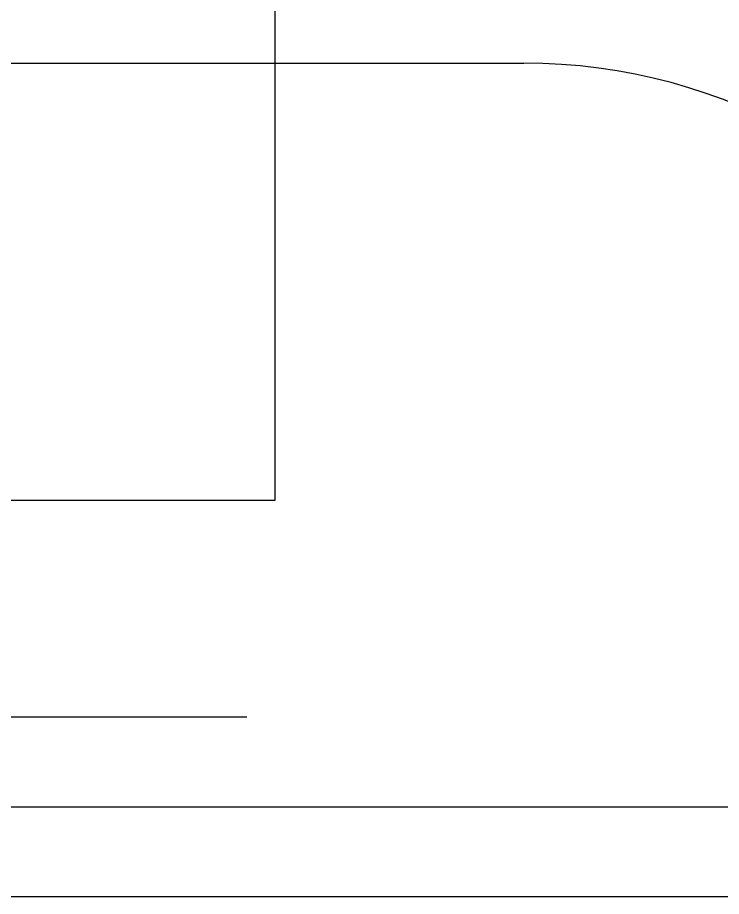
# Model space of a CAD drawing. Header units: millimetres. Extents: x -1 to 12300, y -1929 to 2470.
# Drawn here: x 7354.8 to 7590.5, y -1605.9 to -1311.8 of the extents above; entities that cross this region are included whole.
import ezdxf

# ---------------------------------------------------------------- set-up
doc = ezdxf.new("R2010")
doc.units = ezdxf.units.MM
doc.layers.add('0autopista', color=200, linetype='Continuous')
doc.layers.add('viewport', color=241, linetype='Continuous', plot=False)

msp = doc.modelspace()

# ---------------------------------------------------------------- linework, layer by layer
at = {"layer": '0autopista'}
for p, q in [((6948.39, -1327), (7524.39, -1327)), ((7431.545, -1545.857), (6955.423, -1545.857)), ((5041.235, -1575.857), (7431.545, -1575.857)), ((6041.235, -1575.857), (8431.545, -1575.857)), ((5041.235, -1605.857), (7431.545, -1605.857)), ((6041.235, -1605.857), (8431.545, -1605.857))]:
    msp.add_line(p, q, dxfattribs=at)
for radius in [218.857, 188.857]:
    msp.add_arc((7524.39, -1515.857), radius, 30, 90, dxfattribs=at)
at = {"layer": 'viewport'}
msp.add_lwpolyline([(7441.12, -1473.247), (7441.12, -295.747), (7028.62, -295.747), (7028.62, -1473.247)], close=True, dxfattribs=at)

doc.saveas('drawing.dxf')
